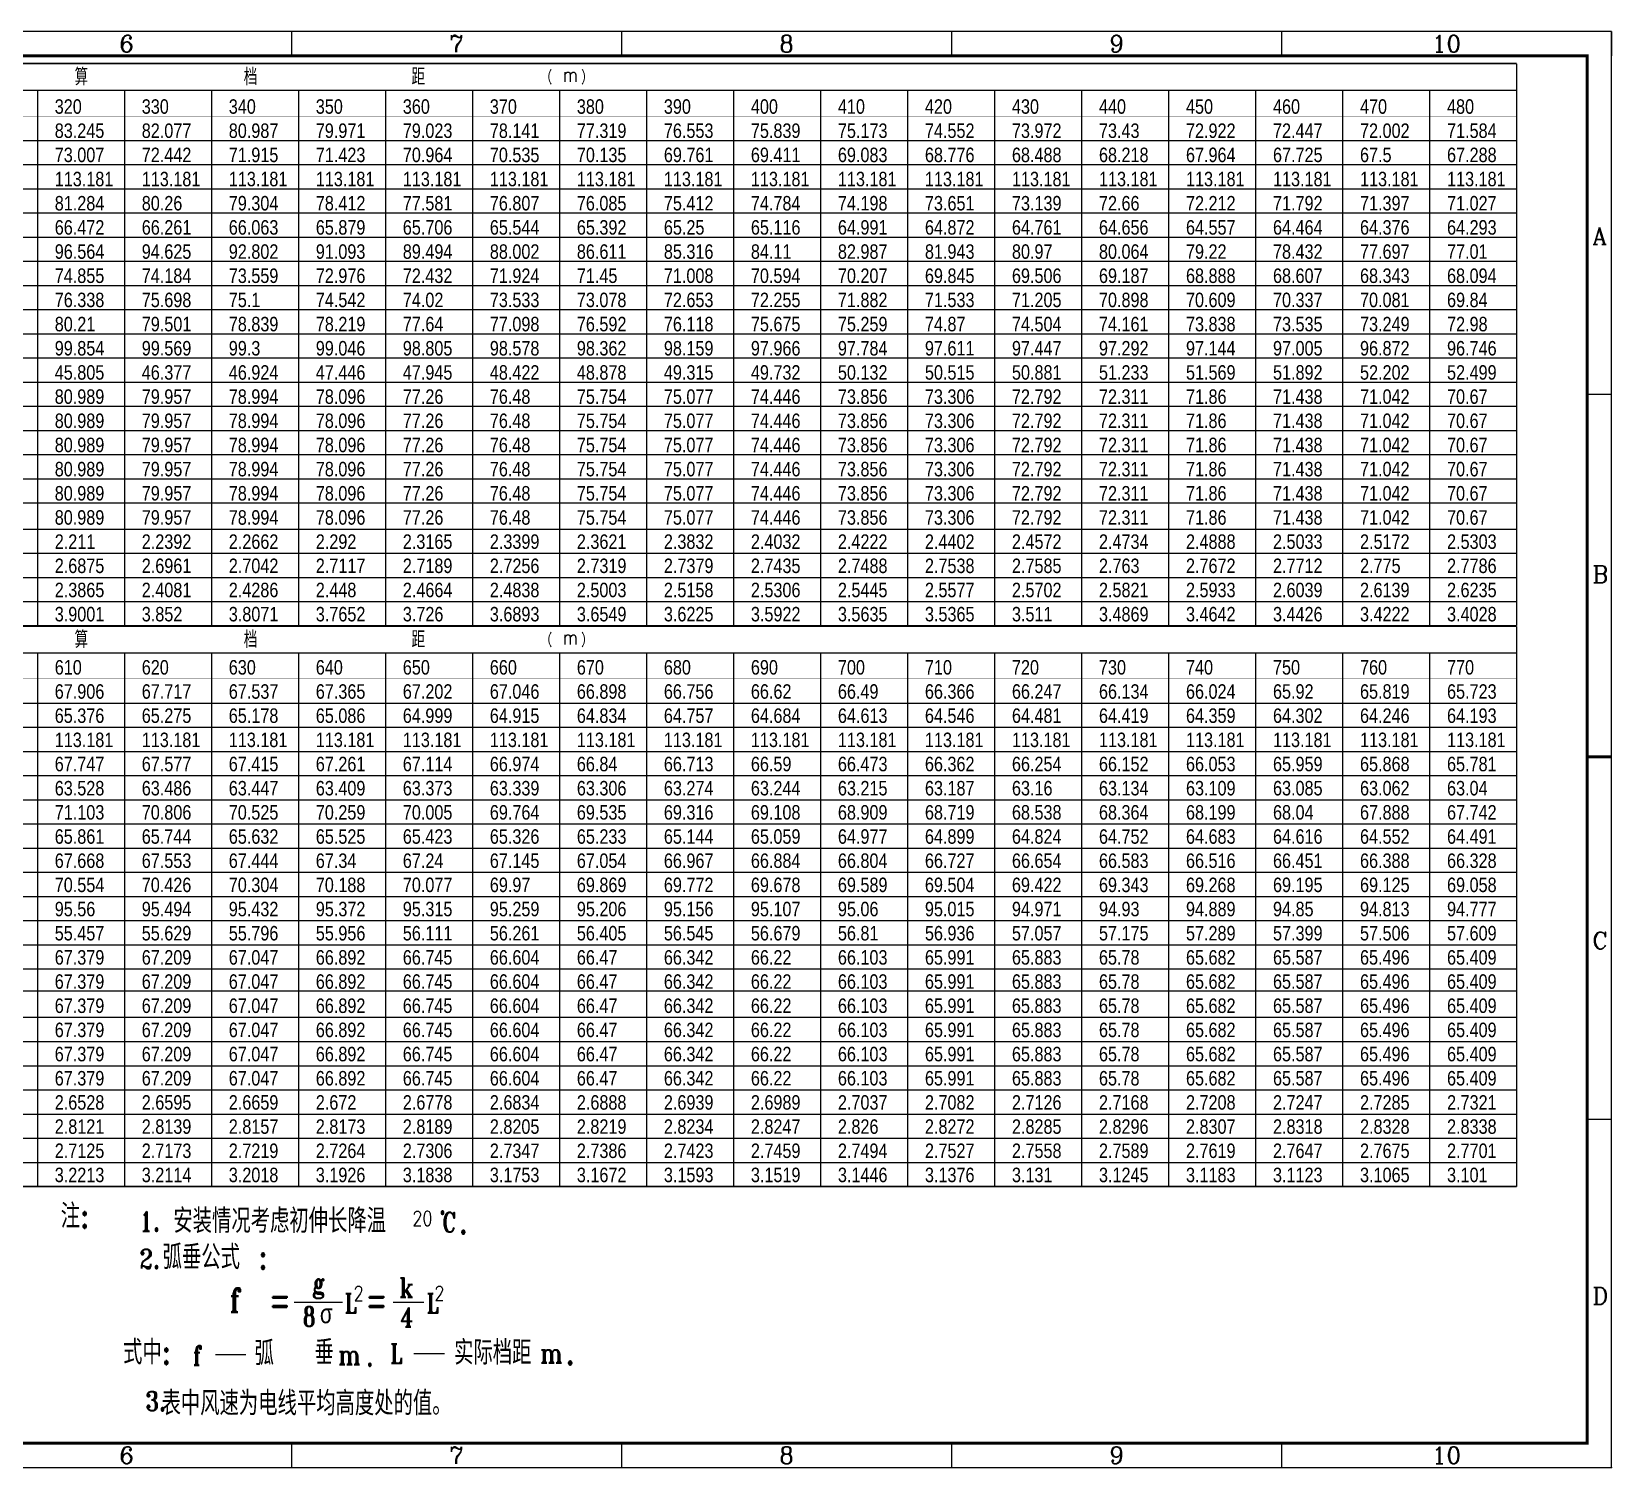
# Model space of a CAD drawing. Header units: millimetres. Extents: x 0 to 682, y 0 to 297.
# Drawn here: x 355.2 to 682, y 0 to 297 of the extents above; entities that cross this region are included whole.
import ezdxf
from ezdxf.enums import TextEntityAlignment as Align

# ---------------------------------------------------------------- set-up
doc = ezdxf.new("R2010")
doc.units = ezdxf.units.MM
doc.styles.add('dmtstyle', font='txt1.shx', dxfattribs={"width": 0.8, "bigfont": 'hztxt1.shx'})
doc.styles.add('GREEKC', font='greekc', dxfattribs={"width": 0.8})
doc.styles.add('HZ', font='romant.shx', dxfattribs={"width": 0.8, "bigfont": 'hztxt1.shx'})
doc.styles.add('ITALICT', font='italict', dxfattribs={"width": 0.8})
doc.styles.add('ROMANC', font='romanc')
doc.styles.add('ROMANT', font='romant', dxfattribs={"width": 0.8})
doc.styles.get("Standard").update_dxf_attribs({"font": 'arial.ttf'})

# ---------------------------------------------------------------- blocks, each defined once
blk = doc.blocks.new('ZhongSoft-BZ-A3-5-newver-01')
for p, q in [((682.5, 297), (0, 297)), ((409.5, 297), (409.5, 292)), ((477.75, 297), (477.75, 292)), ((546, 297), (546, 292)), ((614.25, 297), (614.25, 292)), ((682.5, 0), (682.5, 297)), ((682.5, 297), (682.5, 292)), ((677.5, 222), (682.5, 222)), ((677.5, 72), (682.5, 72)), ((409.5, 5), (409.5, 0)), ((477.75, 5), (477.75, 0)), ((546, 5), (546, 0)), ((614.25, 5), (614.25, 0)), ((0, 0), (682.5, 0))]:
    blk.add_line(p, q)
at = {"lineweight": 50}
blk.add_line((677.5, 147), (682.5, 147), dxfattribs=at)
at = {"const_width": 0.6}
blk.add_lwpolyline([(25, 5), (677.5, 5), (677.5, 292), (25, 292)], close=True, dxfattribs=at)
blk.add_point((682.5, 0))
at = {"style": 'ROMANC'}
for s, p in [('6', (375.38, 294.5)), ('7', (443.62, 294.5)), ('8', (511.88, 294.5)), ('9', (580.12, 294.5)), ('10', (648.38, 294.5)), ('6', (375.38, 2.5)), ('7', (443.62, 2.5)), ('8', (511.88, 2.5)), ('9', (580.12, 2.5)), ('10', (648.38, 2.5))]:
    blk.add_text(s, height=3.5, dxfattribs=at).set_placement(p, align=Align.MIDDLE)
for s, p in [('A', (678.57, 252.97)), ('B', (678.57, 183)), ('C', (678.57, 107.22)), ('D', (678.57, 33.72))]:
    blk.add_text(s, height=3.5, dxfattribs=at).set_placement(p)
blk = doc.blocks.new('ylb2021')
for p, q in [((409.53, 34.18), (419.53, 34.18)), ((430.03, 34.18), (436.33, 34.18)), ((393.23, 23.32), (399.53, 23.32)), ((434.31, 23.54), (440.61, 23.54))]:
    blk.add_line(p, q)
for points, const_width in [([(38.2, 290.4), (662.4, 290.4)], 0.3), ([(662.4, 290.4), (662.4, 174.1)], 0.3), ([(38.2, 279.5), (662.4, 279.5)], 0.1), ([(38.2, 174.1), (662.4, 174.1)], 0.3), ([(38.2, 174), (662.4, 174)], 0.3), ([(662.4, 174), (662.4, 58.1)], 0.3), ([(38.2, 163.1), (662.4, 163.1)], 0.1), ([(38.2, 58.1), (662.4, 58.1)], 0.3)]:
    blk.add_lwpolyline(points, dxfattribs=dict(const_width=const_width))
for points in [[(117, 284.9), (662.4, 284.9)], [(356.4, 284.9), (356.4, 174.1)], [(374.4, 284.9), (374.4, 174.1)], [(392.4, 284.9), (392.4, 174.1)], [(410.4, 284.9), (410.4, 174.1)], [(428.4, 284.9), (428.4, 174.1)], [(446.4, 284.9), (446.4, 174.1)], [(464.4, 284.9), (464.4, 174.1)], [(482.4, 284.9), (482.4, 174.1)], [(500.4, 284.9), (500.4, 174.1)], [(518.4, 284.9), (518.4, 174.1)], [(536.4, 284.9), (536.4, 174.1)], [(554.4, 284.9), (554.4, 174.1)], [(572.4, 284.9), (572.4, 174.1)], [(590.4, 284.9), (590.4, 174.1)], [(608.4, 284.9), (608.4, 174.1)], [(626.4, 284.9), (626.4, 174.1)], [(644.4, 284.9), (644.4, 174.1)], [(140.4, 274.5), (662.4, 274.5)], [(140.4, 269.5), (662.4, 269.5)], [(140.4, 264.5), (662.4, 264.5)], [(140.4, 259.5), (662.4, 259.5)], [(140.4, 254.5), (662.4, 254.5)], [(140.4, 249.5), (662.4, 249.5)], [(140.4, 244.5), (662.4, 244.5)], [(140.4, 239.5), (662.4, 239.5)], [(140.4, 234.5), (662.4, 234.5)], [(140.4, 229.5), (662.4, 229.5)], [(140.4, 224.5), (662.4, 224.5)], [(140.4, 219.5), (662.4, 219.5)], [(140.4, 214.5), (662.4, 214.5)], [(140.4, 209.5), (662.4, 209.5)], [(140.4, 204.5), (662.4, 204.5)], [(140.4, 199.5), (662.4, 199.5)], [(38.2, 194.1), (662.4, 194.1)], [(140.4, 189.1), (662.4, 189.1)], [(140.4, 184.1), (662.4, 184.1)], [(140.4, 179.1), (662.4, 179.1)], [(117, 168.5), (662.4, 168.5)], [(356.4, 168.5), (356.4, 58.1)], [(374.4, 168.5), (374.4, 58.1)], [(392.4, 168.5), (392.4, 58.1)], [(410.4, 168.5), (410.4, 58.1)], [(428.4, 168.5), (428.4, 58.1)], [(446.4, 168.5), (446.4, 58.1)], [(464.4, 168.5), (464.4, 58.1)], [(482.4, 168.5), (482.4, 58.1)], [(500.4, 168.5), (500.4, 58.1)], [(518.4, 168.5), (518.4, 58.1)], [(536.4, 168.5), (536.4, 58.1)], [(554.4, 168.5), (554.4, 58.1)], [(572.4, 168.5), (572.4, 58.1)], [(590.4, 168.5), (590.4, 58.1)], [(608.4, 168.5), (608.4, 58.1)], [(626.4, 168.5), (626.4, 58.1)], [(644.4, 168.5), (644.4, 58.1)], [(140.4, 158.1), (662.4, 158.1)], [(140.4, 153.1), (662.4, 153.1)], [(140.4, 148.1), (662.4, 148.1)], [(140.4, 143.1), (662.4, 143.1)], [(140.4, 138.1), (662.4, 138.1)], [(140.4, 133.1), (662.4, 133.1)], [(140.4, 128.1), (662.4, 128.1)], [(140.4, 123.1), (662.4, 123.1)], [(140.4, 118.1), (662.4, 118.1)], [(140.4, 113.1), (662.4, 113.1)], [(140.4, 108.1), (662.4, 108.1)], [(140.4, 103.1), (662.4, 103.1)], [(140.4, 98.55), (662.4, 98.55)], [(140.4, 93.1), (662.4, 93.1)], [(140.4, 88.1), (662.4, 88.1)], [(140.4, 83.1), (662.4, 83.1)], [(38.2, 78.1), (662.4, 78.1)], [(140.4, 73.1), (662.4, 73.1)], [(140.4, 68.1), (662.4, 68.1)], [(140.4, 63.1), (662.4, 63.1)]]:
    blk.add_lwpolyline(points)
blk.add_blockref('ZhongSoft-BZ-A3-5-newver-01', (-0.5, 0))
at = {"width": 0.8}
for s, height, style, p in [('算', 3.5, 'HZ', (364.1, 285.9)), ('档', 3.5, 'HZ', (399.1, 285.9)), ('距', 3.5, 'HZ', (433.8, 285.9)), ('(     )', 2, 'ROMANT', (461.9, 286.8)), ('m', 3, 'ROMANT', (465.1, 286.6)), ('算', 3.5, 'HZ', (364.1, 169.5)), ('档', 3.5, 'HZ', (399.1, 169.5)), ('距', 3.5, 'HZ', (433.8, 169.5)), ('(     )', 2, 'ROMANT', (461.9, 170.4)), ('m', 3, 'ROMANT', (465.1, 170.2)), ('注:', 5, 'HZ', (361.23, 49.5)), ('1.', 4, 'ROMANT', (377.53, 48.9)), ('安装情况考虑初伸长降温', 5, 'HZ', (384.53, 48.5)), ('.', 4, 'HZ', (439.43, 52.4)), ('C', 4, 'HZ', (440.13, 48.7)), ('  弧垂公式', 5, 'HZ', (376.83, 41.01)), ('.', 5, 'ITALICT', (443.93, 48.3)), ('2.', 4, 'ROMANT', (377.53, 41.13)), (':', 5, 'HZ', (402.13, 41)), ('     f', 5, 'HZ', (381.23, 32.08)), ('g', 4, 'HZ', (413.33, 36.28)), ('L', 4, 'HZ', (419.93, 31.98)), ('2', 3, 'HZ', (421.83, 34.48)), ('k', 4, 'HZ', (431.27, 35.19)), ('L', 4, 'HZ', (436.93, 32)), ('2', 3, 'HZ', (438.53, 34.5)), ('=', 5, 'HZ', (404.43, 31.98)), ('8', 4, 'HZ', (411.23, 29.2)), ('s', 4, 'GREEKC', (414.85, 29.82)), ('=', 5, 'HZ', (424.43, 31.98)), ('4', 4, 'HZ', (431.43, 29.08)), ('式中:', 5, 'HZ', (374.13, 21.32)), ('弧', 5, 'HZ', (401.33, 21.12)), ('垂', 5, 'HZ', (413.73, 21.32)), ('实际档距', 5, 'HZ', (442.61, 21.24)), ('f', 4, 'HZ', (388.53, 21.12)), ('m', 4, 'HZ', (418.63, 21.32)), ('L', 4, 'HZ', (429.41, 21.54)), ('m', 4, 'HZ', (460.41, 21.66)), ('.', 4, 'HZ', (424.43, 20.92)), ('.', 5, 'ITALICT', (466.01, 21.24)), ('3.', 4, 'ROMANT', (378.77, 11.72)), ('  表中风速为电线平均高度处的值。', 5, 'HZ', (376.6, 10.76))]:
    blk.add_text(s, height=height, dxfattribs=dict(at, style=style)).set_placement(p)

msp = doc.modelspace()

# ---------------------------------------------------------------- block references
msp.add_blockref('ylb2021', (0, 0))

# ---------------------------------------------------------------- texts
at = {"width": 0.8}
for s, p in [('320', (360, 280)), ('330', (378, 280)), ('340', (396, 280)), ('350', (414, 280)), ('360', (432, 280)), ('370', (450, 280)), ('380', (468, 280)), ('390', (486, 280)), ('400', (504, 280)), ('410', (522, 280)), ('420', (540, 280)), ('430', (558, 280)), ('440', (576, 280)), ('450', (594, 280)), ('460', (612, 280)), ('470', (630, 280)), ('480', (648, 280)), ('83.245', (360, 275)), ('82.077', (378, 275)), ('80.987', (396, 275)), ('79.971', (414, 275)), ('79.023', (432, 275)), ('78.141', (450, 275)), ('77.319', (468, 275)), ('76.553', (486, 275)), ('75.839', (504, 275)), ('75.173', (522, 275)), ('74.552', (540, 275)), ('73.972', (558, 275)), ('73.43', (576, 275)), ('72.922', (594, 275)), ('72.447', (612, 275)), ('72.002', (630, 275)), ('71.584', (648, 275)), ('73.007', (360, 270)), ('72.442', (378, 270)), ('71.915', (396, 270)), ('71.423', (414, 270)), ('70.964', (432, 270)), ('70.535', (450, 270)), ('70.135', (468, 270)), ('69.761', (486, 270)), ('69.411', (504, 270)), ('69.083', (522, 270)), ('68.776', (540, 270)), ('68.488', (558, 270)), ('68.218', (576, 270)), ('67.964', (594, 270)), ('67.725', (612, 270)), ('67.5', (630, 270)), ('67.288', (648, 270)), ('113.181', (360, 265)), ('113.181', (378, 265)), ('113.181', (396, 265)), ('113.181', (414, 265)), ('113.181', (432, 265)), ('113.181', (450, 265)), ('113.181', (468, 265)), ('113.181', (486, 265)), ('113.181', (504, 265)), ('113.181', (522, 265)), ('113.181', (540, 265)), ('113.181', (558, 265)), ('113.181', (576, 265)), ('113.181', (594, 265)), ('113.181', (612, 265)), ('113.181', (630, 265)), ('113.181', (648, 265)), ('81.284', (360, 260)), ('80.26', (378, 260)), ('79.304', (396, 260)), ('78.412', (414, 260)), ('77.581', (432, 260)), ('76.807', (450, 260)), ('76.085', (468, 260)), ('75.412', (486, 260)), ('74.784', (504, 260)), ('74.198', (522, 260)), ('73.651', (540, 260)), ('73.139', (558, 260)), ('72.66', (576, 260)), ('72.212', (594, 260)), ('71.792', (612, 260)), ('71.397', (630, 260)), ('71.027', (648, 260)), ('66.472', (360, 255)), ('66.261', (378, 255)), ('66.063', (396, 255)), ('65.879', (414, 255)), ('65.706', (432, 255)), ('65.544', (450, 255)), ('65.392', (468, 255)), ('65.25', (486, 255)), ('65.116', (504, 255)), ('64.991', (522, 255)), ('64.872', (540, 255)), ('64.761', (558, 255)), ('64.656', (576, 255)), ('64.557', (594, 255)), ('64.464', (612, 255)), ('64.376', (630, 255)), ('64.293', (648, 255)), ('96.564', (360, 250)), ('94.625', (378, 250)), ('92.802', (396, 250)), ('91.093', (414, 250)), ('89.494', (432, 250)), ('88.002', (450, 250)), ('86.611', (468, 250)), ('85.316', (486, 250)), ('84.11', (504, 250)), ('82.987', (522, 250)), ('81.943', (540, 250)), ('80.97', (558, 250)), ('80.064', (576, 250)), ('79.22', (594, 250)), ('78.432', (612, 250)), ('77.697', (630, 250)), ('77.01', (648, 250)), ('74.855', (360, 245)), ('74.184', (378, 245)), ('73.559', (396, 245)), ('72.976', (414, 245)), ('72.432', (432, 245)), ('71.924', (450, 245)), ('71.45', (468, 245)), ('71.008', (486, 245)), ('70.594', (504, 245)), ('70.207', (522, 245)), ('69.845', (540, 245)), ('69.506', (558, 245)), ('69.187', (576, 245)), ('68.888', (594, 245)), ('68.607', (612, 245)), ('68.343', (630, 245)), ('68.094', (648, 245)), ('76.338', (360, 240)), ('75.698', (378, 240)), ('75.1', (396, 240)), ('74.542', (414, 240)), ('74.02', (432, 240)), ('73.533', (450, 240)), ('73.078', (468, 240)), ('72.653', (486, 240)), ('72.255', (504, 240)), ('71.882', (522, 240)), ('71.533', (540, 240)), ('71.205', (558, 240)), ('70.898', (576, 240)), ('70.609', (594, 240)), ('70.337', (612, 240)), ('70.081', (630, 240)), ('69.84', (648, 240)), ('80.21', (360, 235)), ('79.501', (378, 235)), ('78.839', (396, 235)), ('78.219', (414, 235)), ('77.64', (432, 235)), ('77.098', (450, 235)), ('76.592', (468, 235)), ('76.118', (486, 235)), ('75.675', (504, 235)), ('75.259', (522, 235)), ('74.87', (540, 235)), ('74.504', (558, 235)), ('74.161', (576, 235)), ('73.838', (594, 235)), ('73.535', (612, 235)), ('73.249', (630, 235)), ('72.98', (648, 235)), ('99.854', (360, 230)), ('99.569', (378, 230)), ('99.3', (396, 230)), ('99.046', (414, 230)), ('98.805', (432, 230)), ('98.578', (450, 230)), ('98.362', (468, 230)), ('98.159', (486, 230)), ('97.966', (504, 230)), ('97.784', (522, 230)), ('97.611', (540, 230)), ('97.447', (558, 230)), ('97.292', (576, 230)), ('97.144', (594, 230)), ('97.005', (612, 230)), ('96.872', (630, 230)), ('96.746', (648, 230)), ('45.805', (360, 225)), ('46.377', (378, 225)), ('46.924', (396, 225)), ('47.446', (414, 225)), ('47.945', (432, 225)), ('48.422', (450, 225)), ('48.878', (468, 225)), ('49.315', (486, 225)), ('49.732', (504, 225)), ('50.132', (522, 225)), ('50.515', (540, 225)), ('50.881', (558, 225)), ('51.233', (576, 225)), ('51.569', (594, 225)), ('51.892', (612, 225)), ('52.202', (630, 225)), ('52.499', (648, 225)), ('80.989', (360, 220)), ('79.957', (378, 220)), ('78.994', (396, 220)), ('78.096', (414, 220)), ('77.26', (432, 220)), ('76.48', (450, 220)), ('75.754', (468, 220)), ('75.077', (486, 220)), ('74.446', (504, 220)), ('73.856', (522, 220)), ('73.306', (540, 220)), ('72.792', (558, 220)), ('72.311', (576, 220)), ('71.86', (594, 220)), ('71.438', (612, 220)), ('71.042', (630, 220)), ('70.67', (648, 220)), ('80.989', (360, 215)), ('79.957', (378, 215)), ('78.994', (396, 215)), ('78.096', (414, 215)), ('77.26', (432, 215)), ('76.48', (450, 215)), ('75.754', (468, 215)), ('75.077', (486, 215)), ('74.446', (504, 215)), ('73.856', (522, 215)), ('73.306', (540, 215)), ('72.792', (558, 215)), ('72.311', (576, 215)), ('71.86', (594, 215)), ('71.438', (612, 215)), ('71.042', (630, 215)), ('70.67', (648, 215)), ('80.989', (360, 210)), ('79.957', (378, 210)), ('78.994', (396, 210)), ('78.096', (414, 210)), ('77.26', (432, 210)), ('76.48', (450, 210)), ('75.754', (468, 210)), ('75.077', (486, 210)), ('74.446', (504, 210)), ('73.856', (522, 210)), ('73.306', (540, 210)), ('72.792', (558, 210)), ('72.311', (576, 210)), ('71.86', (594, 210)), ('71.438', (612, 210)), ('71.042', (630, 210)), ('70.67', (648, 210)), ('80.989', (360, 205)), ('79.957', (378, 205)), ('78.994', (396, 205)), ('78.096', (414, 205)), ('77.26', (432, 205)), ('76.48', (450, 205)), ('75.754', (468, 205)), ('75.077', (486, 205)), ('74.446', (504, 205)), ('73.856', (522, 205)), ('73.306', (540, 205)), ('72.792', (558, 205)), ('72.311', (576, 205)), ('71.86', (594, 205)), ('71.438', (612, 205)), ('71.042', (630, 205)), ('70.67', (648, 205)), ('80.989', (360, 200)), ('79.957', (378, 200)), ('78.994', (396, 200)), ('78.096', (414, 200)), ('77.26', (432, 200)), ('76.48', (450, 200)), ('75.754', (468, 200)), ('75.077', (486, 200)), ('74.446', (504, 200)), ('73.856', (522, 200)), ('73.306', (540, 200)), ('72.792', (558, 200)), ('72.311', (576, 200)), ('71.86', (594, 200)), ('71.438', (612, 200)), ('71.042', (630, 200)), ('70.67', (648, 200)), ('80.989', (360, 195)), ('79.957', (378, 195)), ('78.994', (396, 195)), ('78.096', (414, 195)), ('77.26', (432, 195)), ('76.48', (450, 195)), ('75.754', (468, 195)), ('75.077', (486, 195)), ('74.446', (504, 195)), ('73.856', (522, 195)), ('73.306', (540, 195)), ('72.792', (558, 195)), ('72.311', (576, 195)), ('71.86', (594, 195)), ('71.438', (612, 195)), ('71.042', (630, 195)), ('70.67', (648, 195)), ('2.211', (360, 190)), ('2.2392', (378, 190)), ('2.2662', (396, 190)), ('2.292', (414, 190)), ('2.3165', (432, 190)), ('2.3399', (450, 190)), ('2.3621', (468, 190)), ('2.3832', (486, 190)), ('2.4032', (504, 190)), ('2.4222', (522, 190)), ('2.4402', (540, 190)), ('2.4572', (558, 190)), ('2.4734', (576, 190)), ('2.4888', (594, 190)), ('2.5033', (612, 190)), ('2.5172', (630, 190)), ('2.5303', (648, 190)), ('2.6875', (360, 185)), ('2.6961', (378, 185)), ('2.7042', (396, 185)), ('2.7117', (414, 185)), ('2.7189', (432, 185)), ('2.7256', (450, 185)), ('2.7319', (468, 185)), ('2.7379', (486, 185)), ('2.7435', (504, 185)), ('2.7488', (522, 185)), ('2.7538', (540, 185)), ('2.7585', (558, 185)), ('2.763', (576, 185)), ('2.7672', (594, 185)), ('2.7712', (612, 185)), ('2.775', (630, 185)), ('2.7786', (648, 185)), ('2.3865', (360, 180)), ('2.4081', (378, 180)), ('2.4286', (396, 180)), ('2.448', (414, 180)), ('2.4664', (432, 180)), ('2.4838', (450, 180)), ('2.5003', (468, 180)), ('2.5158', (486, 180)), ('2.5306', (504, 180)), ('2.5445', (522, 180)), ('2.5577', (540, 180)), ('2.5702', (558, 180)), ('2.5821', (576, 180)), ('2.5933', (594, 180)), ('2.6039', (612, 180)), ('2.6139', (630, 180)), ('2.6235', (648, 180)), ('3.9001', (360, 175)), ('3.852', (378, 175)), ('3.8071', (396, 175)), ('3.7652', (414, 175)), ('3.726', (432, 175)), ('3.6893', (450, 175)), ('3.6549', (468, 175)), ('3.6225', (486, 175)), ('3.5922', (504, 175)), ('3.5635', (522, 175)), ('3.5365', (540, 175)), ('3.511', (558, 175)), ('3.4869', (576, 175)), ('3.4642', (594, 175)), ('3.4426', (612, 175)), ('3.4222', (630, 175)), ('3.4028', (648, 175)), ('610', (360, 164)), ('620', (378, 164)), ('630', (396, 164)), ('640', (414, 164)), ('650', (432, 164)), ('660', (450, 164)), ('670', (468, 164)), ('680', (486, 164)), ('690', (504, 164)), ('700', (522, 164)), ('710', (540, 164)), ('720', (558, 164)), ('730', (576, 164)), ('740', (594, 164)), ('750', (612, 164)), ('760', (630, 164)), ('770', (648, 164)), ('67.906', (360, 159)), ('67.717', (378, 159)), ('67.537', (396, 159)), ('67.365', (414, 159)), ('67.202', (432, 159)), ('67.046', (450, 159)), ('66.898', (468, 159)), ('66.756', (486, 159)), ('66.62', (504, 159)), ('66.49', (522, 159)), ('66.366', (540, 159)), ('66.247', (558, 159)), ('66.134', (576, 159)), ('66.024', (594, 159)), ('65.92', (612, 159)), ('65.819', (630, 159)), ('65.723', (648, 159)), ('65.376', (360, 154)), ('65.275', (378, 154)), ('65.178', (396, 154)), ('65.086', (414, 154)), ('64.999', (432, 154)), ('64.915', (450, 154)), ('64.834', (468, 154)), ('64.757', (486, 154)), ('64.684', (504, 154)), ('64.613', (522, 154)), ('64.546', (540, 154)), ('64.481', (558, 154)), ('64.419', (576, 154)), ('64.359', (594, 154)), ('64.302', (612, 154)), ('64.246', (630, 154)), ('64.193', (648, 154)), ('113.181', (360, 149)), ('113.181', (378, 149)), ('113.181', (396, 149)), ('113.181', (414, 149)), ('113.181', (432, 149)), ('113.181', (450, 149)), ('113.181', (468, 149)), ('113.181', (486, 149)), ('113.181', (504, 149)), ('113.181', (522, 149)), ('113.181', (540, 149)), ('113.181', (558, 149)), ('113.181', (576, 149)), ('113.181', (594, 149)), ('113.181', (612, 149)), ('113.181', (630, 149)), ('113.181', (648, 149)), ('67.747', (360, 144)), ('67.577', (378, 144)), ('67.415', (396, 144)), ('67.261', (414, 144)), ('67.114', (432, 144)), ('66.974', (450, 144)), ('66.84', (468, 144)), ('66.713', (486, 144)), ('66.59', (504, 144)), ('66.473', (522, 144)), ('66.362', (540, 144)), ('66.254', (558, 144)), ('66.152', (576, 144)), ('66.053', (594, 144)), ('65.959', (612, 144)), ('65.868', (630, 144)), ('65.781', (648, 144)), ('63.528', (360, 139)), ('63.486', (378, 139)), ('63.447', (396, 139)), ('63.409', (414, 139)), ('63.373', (432, 139)), ('63.339', (450, 139)), ('63.306', (468, 139)), ('63.274', (486, 139)), ('63.244', (504, 139)), ('63.215', (522, 139)), ('63.187', (540, 139)), ('63.16', (558, 139)), ('63.134', (576, 139)), ('63.109', (594, 139)), ('63.085', (612, 139)), ('63.062', (630, 139)), ('63.04', (648, 139)), ('71.103', (360, 134)), ('70.806', (378, 134)), ('70.525', (396, 134)), ('70.259', (414, 134)), ('70.005', (432, 134)), ('69.764', (450, 134)), ('69.535', (468, 134)), ('69.316', (486, 134)), ('69.108', (504, 134)), ('68.909', (522, 134)), ('68.719', (540, 134)), ('68.538', (558, 134)), ('68.364', (576, 134)), ('68.199', (594, 134)), ('68.04', (612, 134)), ('67.888', (630, 134)), ('67.742', (648, 134)), ('65.861', (360, 129)), ('65.744', (378, 129)), ('65.632', (396, 129)), ('65.525', (414, 129)), ('65.423', (432, 129)), ('65.326', (450, 129)), ('65.233', (468, 129)), ('65.144', (486, 129)), ('65.059', (504, 129)), ('64.977', (522, 129)), ('64.899', (540, 129)), ('64.824', (558, 129)), ('64.752', (576, 129)), ('64.683', (594, 129)), ('64.616', (612, 129)), ('64.552', (630, 129)), ('64.491', (648, 129)), ('67.668', (360, 124)), ('67.553', (378, 124)), ('67.444', (396, 124)), ('67.34', (414, 124)), ('67.24', (432, 124)), ('67.145', (450, 124)), ('67.054', (468, 124)), ('66.967', (486, 124)), ('66.884', (504, 124)), ('66.804', (522, 124)), ('66.727', (540, 124)), ('66.654', (558, 124)), ('66.583', (576, 124)), ('66.516', (594, 124)), ('66.451', (612, 124)), ('66.388', (630, 124)), ('66.328', (648, 124)), ('70.554', (360, 119)), ('70.426', (378, 119)), ('70.304', (396, 119)), ('70.188', (414, 119)), ('70.077', (432, 119)), ('69.97', (450, 119)), ('69.869', (468, 119)), ('69.772', (486, 119)), ('69.678', (504, 119)), ('69.589', (522, 119)), ('69.504', (540, 119)), ('69.422', (558, 119)), ('69.343', (576, 119)), ('69.268', (594, 119)), ('69.195', (612, 119)), ('69.125', (630, 119)), ('69.058', (648, 119)), ('95.56', (360, 114)), ('95.494', (378, 114)), ('95.432', (396, 114)), ('95.372', (414, 114)), ('95.315', (432, 114)), ('95.259', (450, 114)), ('95.206', (468, 114)), ('95.156', (486, 114)), ('95.107', (504, 114)), ('95.06', (522, 114)), ('95.015', (540, 114)), ('94.971', (558, 114)), ('94.93', (576, 114)), ('94.889', (594, 114)), ('94.85', (612, 114)), ('94.813', (630, 114)), ('94.777', (648, 114)), ('55.457', (360, 109)), ('55.629', (378, 109)), ('55.796', (396, 109)), ('55.956', (414, 109)), ('56.111', (432, 109)), ('56.261', (450, 109)), ('56.405', (468, 109)), ('56.545', (486, 109)), ('56.679', (504, 109)), ('56.81', (522, 109)), ('56.936', (540, 109)), ('57.057', (558, 109)), ('57.175', (576, 109)), ('57.289', (594, 109)), ('57.399', (612, 109)), ('57.506', (630, 109)), ('57.609', (648, 109)), ('67.379', (360, 104)), ('67.209', (378, 104)), ('67.047', (396, 104)), ('66.892', (414, 104)), ('66.745', (432, 104)), ('66.604', (450, 104)), ('66.47', (468, 104)), ('66.342', (486, 104)), ('66.22', (504, 104)), ('66.103', (522, 104)), ('65.991', (540, 104)), ('65.883', (558, 104)), ('65.78', (576, 104)), ('65.682', (594, 104)), ('65.587', (612, 104)), ('65.496', (630, 104)), ('65.409', (648, 104)), ('67.379', (360, 99)), ('67.209', (378, 99)), ('67.047', (396, 99)), ('66.892', (414, 99)), ('66.745', (432, 99)), ('66.604', (450, 99)), ('66.47', (468, 99)), ('66.342', (486, 99)), ('66.22', (504, 99)), ('66.103', (522, 99)), ('65.991', (540, 99)), ('65.883', (558, 99)), ('65.78', (576, 99)), ('65.682', (594, 99)), ('65.587', (612, 99)), ('65.496', (630, 99)), ('65.409', (648, 99)), ('67.379', (360, 94)), ('67.209', (378, 94)), ('67.047', (396, 94)), ('66.892', (414, 94)), ('66.745', (432, 94)), ('66.604', (450, 94)), ('66.47', (468, 94)), ('66.342', (486, 94)), ('66.22', (504, 94)), ('66.103', (522, 94)), ('65.991', (540, 94)), ('65.883', (558, 94)), ('65.78', (576, 94)), ('65.682', (594, 94)), ('65.587', (612, 94)), ('65.496', (630, 94)), ('65.409', (648, 94)), ('67.379', (360, 89)), ('67.209', (378, 89)), ('67.047', (396, 89)), ('66.892', (414, 89)), ('66.745', (432, 89)), ('66.604', (450, 89)), ('66.47', (468, 89)), ('66.342', (486, 89)), ('66.22', (504, 89)), ('66.103', (522, 89)), ('65.991', (540, 89)), ('65.883', (558, 89)), ('65.78', (576, 89)), ('65.682', (594, 89)), ('65.587', (612, 89)), ('65.496', (630, 89)), ('65.409', (648, 89)), ('67.379', (360, 84)), ('67.209', (378, 84)), ('67.047', (396, 84)), ('66.892', (414, 84)), ('66.745', (432, 84)), ('66.604', (450, 84)), ('66.47', (468, 84)), ('66.342', (486, 84)), ('66.22', (504, 84)), ('66.103', (522, 84)), ('65.991', (540, 84)), ('65.883', (558, 84)), ('65.78', (576, 84)), ('65.682', (594, 84)), ('65.587', (612, 84)), ('65.496', (630, 84)), ('65.409', (648, 84)), ('67.379', (360, 79)), ('67.209', (378, 79)), ('67.047', (396, 79)), ('66.892', (414, 79)), ('66.745', (432, 79)), ('66.604', (450, 79)), ('66.47', (468, 79)), ('66.342', (486, 79)), ('66.22', (504, 79)), ('66.103', (522, 79)), ('65.991', (540, 79)), ('65.883', (558, 79)), ('65.78', (576, 79)), ('65.682', (594, 79)), ('65.587', (612, 79)), ('65.496', (630, 79)), ('65.409', (648, 79)), ('2.6528', (360, 74)), ('2.6595', (378, 74)), ('2.6659', (396, 74)), ('2.672', (414, 74)), ('2.6778', (432, 74)), ('2.6834', (450, 74)), ('2.6888', (468, 74)), ('2.6939', (486, 74)), ('2.6989', (504, 74)), ('2.7037', (522, 74)), ('2.7082', (540, 74)), ('2.7126', (558, 74)), ('2.7168', (576, 74)), ('2.7208', (594, 74)), ('2.7247', (612, 74)), ('2.7285', (630, 74)), ('2.7321', (648, 74)), ('2.8121', (360, 69)), ('2.8139', (378, 69)), ('2.8157', (396, 69)), ('2.8173', (414, 69)), ('2.8189', (432, 69)), ('2.8205', (450, 69)), ('2.8219', (468, 69)), ('2.8234', (486, 69)), ('2.8247', (504, 69)), ('2.826', (522, 69)), ('2.8272', (540, 69)), ('2.8285', (558, 69)), ('2.8296', (576, 69)), ('2.8307', (594, 69)), ('2.8318', (612, 69)), ('2.8328', (630, 69)), ('2.8338', (648, 69)), ('2.7125', (360, 64)), ('2.7173', (378, 64)), ('2.7219', (396, 64)), ('2.7264', (414, 64)), ('2.7306', (432, 64)), ('2.7347', (450, 64)), ('2.7386', (468, 64)), ('2.7423', (486, 64)), ('2.7459', (504, 64)), ('2.7494', (522, 64)), ('2.7527', (540, 64)), ('2.7558', (558, 64)), ('2.7589', (576, 64)), ('2.7619', (594, 64)), ('2.7647', (612, 64)), ('2.7675', (630, 64)), ('2.7701', (648, 64)), ('3.2213', (360, 59)), ('3.2114', (378, 59)), ('3.2018', (396, 59)), ('3.1926', (414, 59)), ('3.1838', (432, 59)), ('3.1753', (450, 59)), ('3.1672', (468, 59)), ('3.1593', (486, 59)), ('3.1519', (504, 59)), ('3.1446', (522, 59)), ('3.1376', (540, 59)), ('3.131', (558, 59)), ('3.1245', (576, 59)), ('3.1183', (594, 59)), ('3.1123', (612, 59)), ('3.1065', (630, 59)), ('3.101', (648, 59))]:
    msp.add_text(s, height=3, dxfattribs=at).set_placement(p)
at = {"style": 'dmtstyle', "width": 0.8}
msp.add_text('20', height=3, dxfattribs=at).set_placement((434, 50))

doc.saveas('drawing.dxf')
